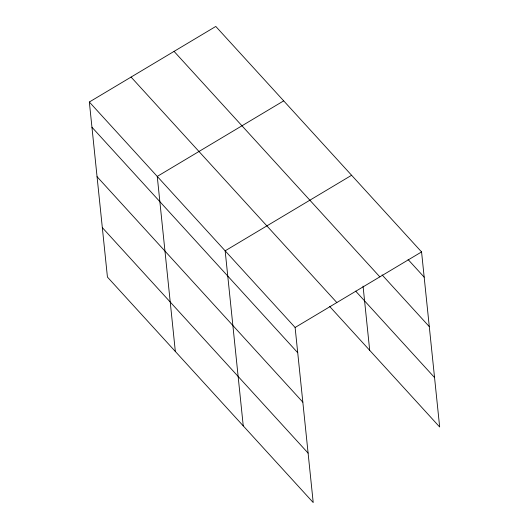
<?xml version="1.0" encoding="UTF-8"?>
<svg xmlns="http://www.w3.org/2000/svg" width="529" height="529" viewBox="0 0 529 529"><rect width="100%" height="100%" fill="white"/><g stroke="black" fill="none" stroke-linecap="round" stroke-linejoin="round"><path stroke-width="0.79" d="M89.341 102.011L295.116 327.484L313.208 502.55L107.433 277.07L89.341 102.011L215.792 26.45L421.567 251.93L439.659 426.989L329.62 306.417M283.696 100.86L157.252 176.415L175.337 351.481M351.6 175.264L225.156 250.825L243.247 425.885M295.116 327.484L421.567 251.93M408.071 259.514L424.172 277.156M382.083 274.888L429.284 326.605M174.067 51.386L379.835 276.865M355.68 291.129L434.547 377.547M131.073 77.075L336.841 302.555M91.953 127.238L297.721 352.717M97.058 176.686L302.833 402.159M102.328 227.629L308.096 453.108M363.053 286.096L369.692 350.33"/></g></svg>
